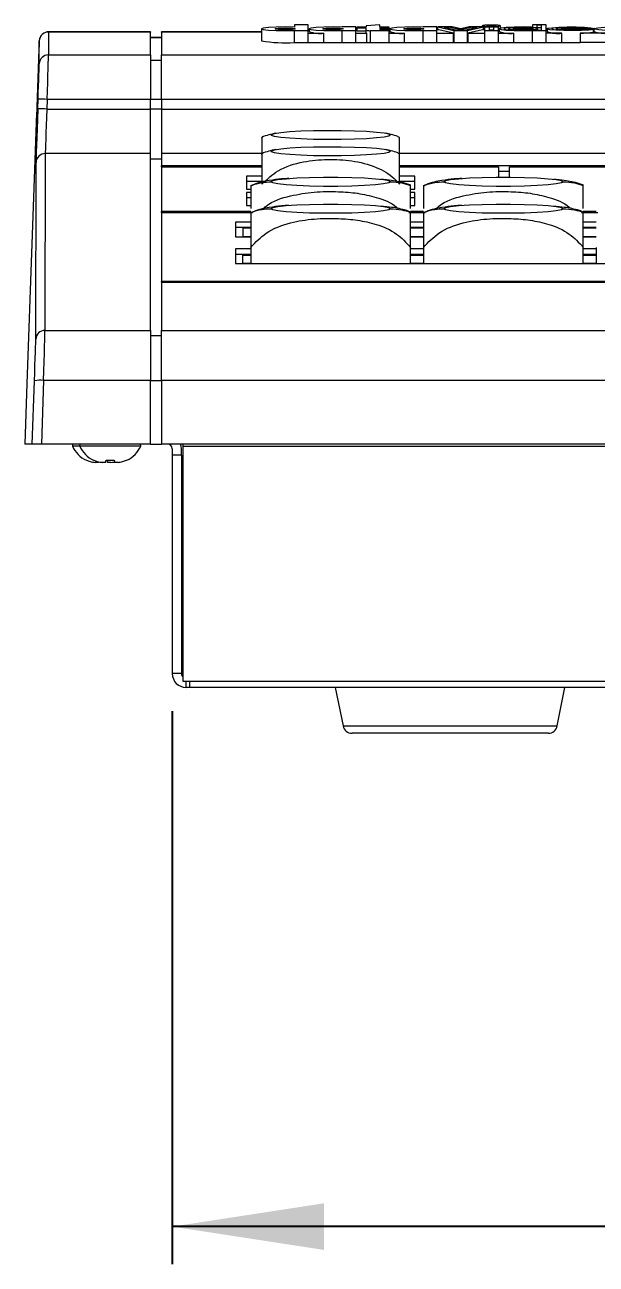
# Model space of a CAD drawing. Header units: millimetres. Extents: x 34 to 261, y 11 to 208.
# Drawn here: x 34.33 to 46.77, y 10.83 to 37.83 of the extents above; entities that cross this region are included whole.
import ezdxf

# ---------------------------------------------------------------- set-up
doc = ezdxf.new("R2010")
doc.units = ezdxf.units.MM
doc.styles.add('SLDTEXTSTYLE0', font='TXT', dxfattribs={"width": 0.75})
doc.dimstyles.new('SLDDIMSTYLE1', dxfattribs={"dimtxt": 3.96875, "dimasz": 3.302, "dimexe": 0, "dimexo": 0.0625, "dimgap": 0.992188, "dimtad": 1, "dimlfac": 5, "dimrnd": 1e-09, "dimzin": 4, "dimdsep": 46, "dimtxsty": 'SLDTEXTSTYLE0', "dimsah": 1, "dimcen": 0.09, "dimadec": 0, "dimazin": 1, "dimtfac": 1, "dimtofl": 0, "dimtmove": 0, "dimatfit": 3, "dimfxl": 1, "dimfrac": 2, "dimtolj": 1, "dimtzin": 12, "dimarcsym": 0})

# ---------------------------------------------------------------- blocks, each defined once
blk = doc.blocks.new('_D_1')
for p, q in [((37.543, 22.878), (37.543, 10.832)), ((117.643, 22.878), (117.643, 10.832)), ((117.643, 11.651), (37.543, 11.651))]:
    blk.add_line(p, q)
for points in [[(37.543, 11.651), (40.845, 11.143), (40.845, 12.159)], [(117.643, 11.651), (114.341, 12.159), (114.341, 11.143)]]:
    blk.add_solid(points)
at = {"insert": (69.453, 16.767), "char_height": 3.9688, "attachment_point": 1, "style": 'SLDTEXTSTYLE0'}
blk.add_mtext('400.50', dxfattribs=at)

msp = doc.modelspace()

# ---------------------------------------------------------------- linework, layer by layer
at = {"color": 7, "linetype": 'Continuous', "lineweight": 15}
for p, q in [((40.5019, 37.8326), (40.2019, 37.8326)), ((40.2019, 37.8326), (40.2019, 37.7824)), ((40.5019, 37.7052), (40.5019, 37.8326)), ((42.0619, 37.8326), (41.7619, 37.8095)), ((41.7619, 37.8095), (41.7619, 37.7824)), ((42.0619, 37.7824), (42.0619, 37.8326)), ((44.2919, 37.8126), (44.2919, 37.7855)), ((44.6919, 37.7588), (44.6919, 37.8126)), ((45.6819, 37.8326), (45.3819, 37.8326)), ((45.3819, 37.8326), (45.3819, 37.7824)), ((45.5819, 37.8249), (45.4819, 37.8249)), ((45.4819, 37.8249), (45.4819, 37.7681)), ((45.5819, 37.7129), (45.5819, 37.8249)), ((45.6819, 37.7052), (45.6819, 37.8326)), ((34.8476, 37.6747), (34.8469, 37.1773)), ((37.0719, 37.6777), (34.8475, 37.6777)), ((37.0719, 37.6747), (34.8476, 37.6747)), ((37.0719, 37.6777), (37.0719, 37.6747)), ((37.0719, 37.1773), (37.0719, 37.6747)), ((37.3119, 37.5542), (37.0719, 37.5542)), ((37.3119, 37.5513), (37.0719, 37.5513)), ((39.4819, 37.6777), (37.3119, 37.6777)), ((37.3119, 37.6747), (37.3119, 37.6777)), ((37.3119, 37.6747), (37.3119, 37.1773)), ((39.4819, 37.7454), (39.4819, 37.4862)), ((40.2019, 37.7083), (40.2019, 37.7052)), ((40.2019, 37.446), (40.2019, 37.7052)), ((40.2019, 37.7052), (40.5019, 37.7052)), ((40.5219, 37.7203), (40.5019, 37.7203)), ((40.5019, 37.446), (40.5019, 37.7052)), ((40.5019, 37.6485), (40.8419, 37.6485)), ((40.5219, 37.7454), (40.5219, 37.6856)), ((40.8419, 37.4491), (40.8419, 37.6485)), ((41.5419, 37.7855), (41.2419, 37.7855)), ((41.2419, 37.7855), (41.2419, 37.7824)), ((41.2419, 37.7083), (41.2419, 37.7052)), ((41.2419, 37.446), (41.2419, 37.7052)), ((41.2419, 37.7052), (41.5419, 37.7052)), ((41.5419, 37.7052), (41.5419, 37.7855)), ((41.5619, 37.7203), (41.5419, 37.7203)), ((41.5419, 37.446), (41.5419, 37.7052)), ((41.5419, 37.6485), (41.7819, 37.6485)), ((41.5619, 37.7824), (41.5619, 37.7593)), ((41.7619, 37.7824), (41.5619, 37.7824)), ((41.7619, 37.7593), (41.5619, 37.7593)), ((41.5619, 37.7593), (41.5619, 37.6995)), ((41.5619, 37.6995), (41.7619, 37.6995)), ((41.7619, 37.7129), (41.7619, 37.7593)), ((41.7619, 37.6531), (41.7619, 37.7129)), ((41.7819, 37.4491), (41.7819, 37.6485)), ((41.8619, 37.7052), (42.2619, 37.7052)), ((41.8619, 37.446), (41.8619, 37.7052)), ((42.2619, 37.7824), (42.0619, 37.7824)), ((42.2619, 37.7593), (42.0619, 37.7593)), ((42.0619, 37.7593), (42.0619, 37.7284)), ((42.2619, 37.7284), (42.0619, 37.7284)), ((42.2619, 37.7593), (42.2619, 37.7824)), ((42.2619, 37.7284), (42.2619, 37.7593)), ((42.2619, 37.7052), (42.2619, 37.7284)), ((42.2819, 37.7203), (42.2619, 37.7203)), ((42.2619, 37.446), (42.2619, 37.7052)), ((42.2619, 37.6485), (42.6019, 37.6485)), ((42.2819, 37.7454), (42.2819, 37.6856)), ((42.6019, 37.4491), (42.6019, 37.6485)), ((43.3019, 37.7855), (43.0019, 37.7855)), ((43.0019, 37.7855), (43.0019, 37.7824)), ((43.0019, 37.7083), (43.0019, 37.7052)), ((43.0019, 37.446), (43.0019, 37.7052)), ((43.0019, 37.7052), (43.3019, 37.7052)), ((43.3019, 37.7052), (43.3019, 37.7855)), ((43.3455, 37.7203), (43.3019, 37.7203)), ((43.3019, 37.446), (43.3019, 37.7052)), ((43.3019, 37.6473), (43.6637, 37.6473)), ((43.3219, 37.7855), (43.6719, 37.7052)), ((43.6385, 37.7855), (43.3219, 37.7855)), ((43.3219, 37.7203), (43.3219, 37.7855)), ((43.6637, 37.6473), (43.3455, 37.7203)), ((43.5666, 37.7778), (43.4611, 37.7778)), ((43.4611, 37.7778), (43.7438, 37.7129)), ((43.8156, 37.7207), (43.5666, 37.7778)), ((43.5666, 37.7536), (43.5666, 37.7778)), ((43.8219, 37.7434), (43.6385, 37.7855)), ((43.6637, 37.4479), (43.6637, 37.6473)), ((43.6719, 37.7052), (43.9719, 37.7052)), ((43.6719, 37.7052), (43.6719, 37.446)), ((43.7438, 37.7129), (43.9001, 37.7129)), ((43.8282, 37.7207), (43.8156, 37.7207)), ((43.8156, 37.7207), (43.8156, 37.7129)), ((44.0054, 37.7855), (43.8219, 37.7434)), ((44.0773, 37.7778), (43.8282, 37.7207)), ((43.8282, 37.7207), (43.8282, 37.7129)), ((43.9001, 37.7129), (44.1828, 37.7778)), ((43.9719, 37.7052), (44.3219, 37.7855)), ((43.9719, 37.446), (43.9719, 37.7052)), ((44.2984, 37.7203), (43.9802, 37.6473)), ((43.9802, 37.6473), (43.9802, 37.4479)), ((43.9802, 37.6473), (44.3419, 37.6473)), ((44.3219, 37.7855), (44.0054, 37.7855)), ((44.1828, 37.7778), (44.0773, 37.7778)), ((44.0773, 37.7778), (44.0773, 37.7536)), ((44.3419, 37.7203), (44.2984, 37.7203)), ((44.3219, 37.7203), (44.3219, 37.7855)), ((44.3419, 37.7855), (44.3419, 37.7052)), ((44.3419, 37.7855), (44.6419, 37.7855)), ((44.3419, 37.7052), (44.6419, 37.7052)), ((44.3419, 37.7052), (44.3419, 37.446)), ((44.5419, 37.7778), (44.4419, 37.7778)), ((44.4419, 37.7778), (44.4419, 37.7129)), ((44.5419, 37.718), (44.4419, 37.718)), ((44.4419, 37.7129), (44.5419, 37.7129)), ((44.5419, 37.7129), (44.5419, 37.7778)), ((44.6419, 37.7052), (44.6419, 37.7855)), ((44.6619, 37.7203), (44.6419, 37.7203)), ((44.6419, 37.446), (44.6419, 37.7052)), ((44.6419, 37.6485), (44.9819, 37.6485)), ((44.6619, 37.7454), (44.6619, 37.6856)), ((44.8619, 37.7454), (44.8619, 37.7244)), ((44.9819, 37.4491), (44.9819, 37.6485)), ((45.3819, 37.7083), (45.3819, 37.7052)), ((45.3819, 37.7052), (45.6819, 37.7052)), ((45.3819, 37.446), (45.3819, 37.7052)), ((45.4819, 37.7681), (45.4819, 37.754)), ((45.5819, 37.7651), (45.4819, 37.7651)), ((45.4819, 37.7227), (45.4819, 37.7129)), ((45.4819, 37.7129), (45.5819, 37.7129)), ((45.5019, 37.7129), (45.5019, 37.7454)), ((45.7019, 37.7203), (45.6819, 37.7203)), ((45.6819, 37.446), (45.6819, 37.7052)), ((46.0219, 37.6485), (45.6819, 37.6485)), ((45.7019, 37.7454), (45.7019, 37.6856)), ((45.9019, 37.7454), (45.9019, 37.7244)), ((45.9143, 37.7386), (46.4873, 37.7592)), ((45.9143, 37.7233), (45.9143, 37.7386)), ((45.9566, 37.7316), (46.621, 37.7555)), ((45.9566, 37.7202), (45.9566, 37.7316)), ((46.3044, 37.7611), (46.0127, 37.7506)), ((46.0219, 37.4491), (46.0219, 37.6485)), ((46.7266, 37.7508), (46.1395, 37.7296)), ((46.4219, 37.6485), (46.4219, 37.4491)), ((47.0419, 37.6485), (46.4219, 37.6485)), ((46.4287, 37.7396), (46.7106, 37.7316)), ((46.4734, 37.7301), (46.571, 37.7273)), ((46.4734, 37.7301), (46.4734, 37.7194)), ((46.4873, 37.7592), (46.4873, 37.7507)), ((46.7106, 37.6718), (46.7106, 37.7316)), ((46.7219, 37.6908), (46.7106, 37.6904)), ((46.7219, 37.7454), (46.7219, 37.6856)), ((34.6398, 37.2989), (34.5838, 35.8252)), ((34.647, 36.9849), (34.6477, 37.4823)), ((40.2019, 37.446), (40.5019, 37.446)), ((40.5019, 37.4491), (40.8419, 37.4491)), ((41.2419, 37.446), (41.5419, 37.446)), ((41.5419, 37.4491), (41.7819, 37.4491)), ((41.8619, 37.446), (42.2619, 37.446)), ((42.2619, 37.4491), (42.6019, 37.4491)), ((43.0019, 37.446), (43.3019, 37.446)), ((43.3019, 37.4479), (43.6637, 37.4479)), ((43.6637, 37.4479), (43.6719, 37.446)), ((43.6719, 37.446), (43.9719, 37.446)), ((43.9719, 37.446), (43.9802, 37.4479)), ((43.9802, 37.4479), (44.3419, 37.4479)), ((44.3419, 37.446), (44.6419, 37.446)), ((44.6419, 37.4491), (44.9819, 37.4491)), ((45.3819, 37.446), (45.6819, 37.446)), ((45.6819, 37.4491), (46.0219, 37.4491)), ((47.0419, 37.4491), (46.4219, 37.4491)), ((34.8469, 37.1773), (37.0719, 37.1773)), ((37.0719, 37.1773), (37.0719, 36.2077)), ((37.3119, 37.0577), (37.0719, 37.0577)), ((37.3119, 36.2077), (37.3119, 37.1773)), ((34.6145, 35.9991), (34.6219, 36.2092)), ((34.8217, 36.2077), (34.8144, 35.9976)), ((37.0719, 36.2077), (34.8217, 36.2077)), ((37.0719, 35.9976), (37.0719, 36.2077)), ((37.3119, 36.2044), (37.0719, 36.2044)), ((37.3119, 36.2077), (37.3119, 35.9976)), ((34.8144, 35.9976), (37.0719, 35.9976)), ((37.0719, 35.028), (37.0719, 35.9976)), ((37.3119, 35.9943), (37.0719, 35.9943)), ((37.3119, 35.9976), (37.3119, 35.028)), ((34.5791, 35.696), (34.3791, 30.0199)), ((34.5715, 30.9836), (34.5768, 34.8356)), ((34.7767, 35.028), (34.7714, 31.1761)), ((37.0719, 35.028), (34.7767, 35.028)), ((37.0719, 31.1761), (37.0719, 35.028)), ((37.3119, 34.9084), (37.0719, 34.9084)), ((37.3119, 35.028), (37.3119, 34.7587)), ((39.4919, 34.7587), (37.3119, 34.7587)), ((37.3119, 34.7402), (37.3119, 34.7587)), ((37.3119, 34.7402), (37.3119, 33.7634)), ((37.3119, 34.7402), (39.4919, 34.7402)), ((47.4919, 34.7587), (42.4919, 34.7587)), ((42.4919, 34.7402), (44.6419, 34.7402)), ((44.6419, 34.7402), (44.6419, 34.5129)), ((44.8819, 34.639), (44.6419, 34.639)), ((44.8819, 34.5127), (44.8819, 34.7402)), ((44.8819, 34.7402), (47.4919, 34.7402)), ((39.4919, 34.5363), (39.1619, 34.5363)), ((39.1619, 34.5363), (39.1619, 34.2537)), ((39.4919, 34.4167), (39.1619, 34.4167)), ((42.8219, 34.5363), (42.4919, 34.5363)), ((42.8219, 34.4167), (42.4919, 34.4167)), ((42.8219, 34.2537), (42.8219, 34.5363)), ((39.1619, 34.2537), (39.2519, 34.2537)), ((39.2519, 34.1811), (39.1619, 34.1811)), ((39.1619, 34.1811), (39.1619, 33.8985)), ((39.2519, 34.0615), (39.1619, 34.0615)), ((42.7319, 34.2537), (42.8219, 34.2537)), ((42.8219, 34.1811), (42.7319, 34.1811)), ((42.8219, 34.0615), (42.7319, 34.0615)), ((42.8219, 33.8985), (42.8219, 34.1811)), ((37.3119, 33.7449), (37.3119, 33.7634)), ((39.2519, 33.7634), (37.3119, 33.7634)), ((39.1619, 33.8985), (39.2519, 33.8985)), ((42.7319, 33.8985), (42.8219, 33.8985)), ((43.0119, 33.7634), (42.7319, 33.7634)), ((46.7719, 33.7634), (46.4919, 33.7634)), ((37.3119, 33.7449), (37.3119, 32.2438)), ((37.3119, 33.7449), (39.2869, 33.7449)), ((38.9219, 33.5356), (38.9219, 33.2159)), ((39.2519, 33.5356), (38.9219, 33.5356)), ((42.6919, 33.7449), (43.0469, 33.7449)), ((42.7319, 33.571), (42.7319, 33.6765)), ((42.7319, 33.2159), (42.7319, 33.571)), ((43.0119, 33.5356), (42.7319, 33.5356)), ((46.4519, 33.7449), (46.8069, 33.7449)), ((46.4919, 33.571), (46.4919, 33.6765)), ((46.4919, 33.2159), (46.4919, 33.571)), ((46.7719, 33.5356), (46.4919, 33.5356)), ((39.2519, 33.416), (38.9219, 33.416)), ((38.9219, 33.2159), (39.2519, 33.2159)), ((39.2519, 33.4036), (39.0819, 33.4036)), ((39.0819, 33.4036), (39.0819, 33.2159)), ((39.0819, 33.2241), (39.2519, 33.2241)), ((43.0119, 33.416), (42.7319, 33.416)), ((43.0119, 33.4036), (42.7319, 33.4036)), ((42.7319, 33.2241), (43.0119, 33.2241)), ((42.7319, 33.2159), (43.0119, 33.2159)), ((46.7719, 33.416), (46.4919, 33.416)), ((46.7719, 33.4036), (46.4919, 33.4036)), ((46.4919, 33.2241), (46.7719, 33.2241)), ((46.4919, 33.2159), (46.7719, 33.2159)), ((39.2519, 32.9488), (38.9219, 32.9488)), ((38.9219, 32.9488), (38.9219, 32.6291)), ((39.2519, 32.9841), (39.2519, 32.6291)), ((42.7319, 32.6291), (42.7319, 32.9841)), ((43.0119, 32.9488), (42.7319, 32.9488)), ((43.0119, 32.9841), (43.0119, 32.6291)), ((46.4919, 32.6291), (46.4919, 32.9841)), ((46.7719, 32.9488), (46.4919, 32.9488)), ((46.7719, 32.9841), (46.7719, 32.6291)), ((39.2519, 32.8291), (38.9219, 32.8291)), ((39.0819, 32.8168), (39.2519, 32.8168)), ((39.0819, 32.6291), (39.0819, 32.8168)), ((43.0119, 32.8291), (42.7319, 32.8291)), ((42.7319, 32.8168), (43.0119, 32.8168)), ((46.7719, 32.8291), (46.4919, 32.8291)), ((46.4919, 32.8168), (46.7719, 32.8168)), ((38.9219, 32.6291), (88.1819, 32.6291)), ((39.0819, 32.6373), (39.2519, 32.6373)), ((42.7319, 32.6373), (43.0119, 32.6373)), ((46.4919, 32.6373), (46.7719, 32.6373)), ((89.7919, 32.2438), (37.3119, 32.2438)), ((37.3119, 32.2253), (37.3119, 32.2438)), ((37.3119, 32.2253), (117.8719, 32.2253)), ((37.3119, 32.2253), (37.3119, 31.1761)), ((34.7714, 31.1761), (37.0719, 31.1761)), ((37.0719, 31.1761), (37.0719, 30.0842)), ((37.3119, 31.0564), (37.0719, 31.0564)), ((37.3119, 31.1761), (117.8719, 31.1761)), ((37.3119, 30.0842), (37.3119, 31.1761)), ((34.3791, 30.0199), (34.3326, 28.6975)), ((34.4944, 28.6975), (34.5421, 30.0738)), ((34.742, 30.0842), (34.6939, 28.6975)), ((37.0719, 30.0842), (34.742, 30.0842)), ((37.0719, 28.6975), (37.0719, 30.0842)), ((37.3119, 30.0738), (37.0719, 30.0738)), ((37.3119, 30.0842), (37.3119, 28.6975)), ((117.8719, 30.0842), (37.3119, 30.0842)), ((34.4944, 28.6975), (34.3326, 28.6975)), ((34.6939, 28.6975), (34.4944, 28.6975)), ((37.0719, 28.6975), (34.6939, 28.6975)), ((37.0719, 28.6975), (37.3119, 28.6975)), ((117.8719, 28.6975), (37.3119, 28.6975)), ((37.7828, 28.6973), (37.7828, 28.6975)), ((117.4028, 28.6973), (37.7828, 28.6973)), ((37.7828, 28.6547), (37.7828, 28.6973)), ((37.7828, 23.5255), (37.7828, 28.6547)), ((37.5428, 28.5975), (37.5428, 28.4586)), ((37.5428, 28.4586), (37.5428, 23.6975)), ((37.7428, 28.4586), (37.5428, 28.4586)), ((37.7428, 28.4586), (37.7428, 28.5975)), ((37.7428, 28.4586), (37.7428, 23.6975)), ((35.9345, 28.2975), (35.8613, 28.2975)), ((36.0187, 28.2975), (35.9696, 28.2975)), ((36.0919, 28.2975), (36.0187, 28.2975)), ((36.2077, 28.2975), (36.1345, 28.2975)), ((36.2077, 28.2975), (36.2891, 28.3142)), ((36.242, 28.3035), (36.2428, 28.2975)), ((36.2892, 28.2975), (36.2428, 28.2975)), ((36.3651, 28.2975), (36.2919, 28.2975)), ((37.7824, 23.6268), (37.7824, 24.1412)), ((37.7824, 24.1412), (37.7828, 24.1412)), ((37.7428, 23.6975), (37.5428, 23.6975)), ((37.9286, 23.5255), (37.7828, 23.5255)), ((117.2569, 23.5255), (37.9286, 23.5255)), ((37.9286, 23.3975), (37.9286, 23.5255)), ((37.9286, 23.3975), (37.8428, 23.3975)), ((117.2569, 23.3975), (37.9286, 23.3975)), ((41.0928, 23.3975), (41.2606, 22.5583)), ((45.9249, 22.5583), (46.0928, 23.3975)), ((43.5928, 22.3975), (41.4567, 22.3975)), ((45.7288, 22.3975), (43.5928, 22.3975))]:
    msp.add_line(p, q, dxfattribs=at)
at = {"color": 8, "linetype": 'Continuous', "lineweight": 15}
for p, q in [((39.4819, 37.6747), (37.3119, 37.6747)), ((37.3119, 37.1773), (92.9175, 37.1773)), ((96.7919, 36.2077), (37.3119, 36.2077)), ((37.3119, 35.9976), (96.7919, 35.9976)), ((39.4919, 35.028), (37.3119, 35.028)), ((47.4919, 35.028), (42.4919, 35.028)), ((35.5284, 28.6556), (35.3709, 28.6556)), ((36.8555, 28.6556), (35.5284, 28.6556)), ((37.7828, 28.6547), (76.9287, 28.6547)), ((37.7828, 23.6268), (37.7824, 23.6268)), ((37.8428, 23.3975), (37.8428, 23.5255)), ((41.2606, 22.5583), (45.9249, 22.5583))]:
    msp.add_line(p, q, dxfattribs=at)
at = {"color": 7, "linetype": 'Continuous', "lineweight": 15, "flags": 128}
for points in [[(44.4919, 37.7971), (44.5685, 37.7983), (44.6333, 37.8016), (44.6767, 37.8066), (44.6919, 37.8126), (44.6767, 37.8185), (44.6333, 37.8235), (44.5685, 37.8268), (44.4919, 37.828), (44.4154, 37.8268), (44.3505, 37.8235), (44.3072, 37.8185), (44.2919, 37.8126), (44.3072, 37.8066), (44.3505, 37.8016), (44.4154, 37.7983), (44.4919, 37.7971)], [(44.5919, 37.8126), (44.5843, 37.8096), (44.5626, 37.8071), (44.5302, 37.8054), (44.4919, 37.8048), (44.4537, 37.8054), (44.4212, 37.8071), (44.3995, 37.8096), (44.3919, 37.8126), (44.3995, 37.8155), (44.4212, 37.818), (44.4537, 37.8197), (44.4919, 37.8203), (44.5302, 37.8197), (44.5626, 37.818), (44.5843, 37.8155), (44.5919, 37.8126)], [(40.2019, 37.7824), (40.0028, 37.7855), (39.8035, 37.7825), (39.6345, 37.7738), (39.5216, 37.7608), (39.4819, 37.7454), (39.5216, 37.73), (39.6345, 37.717), (39.8035, 37.7083), (40.0028, 37.7052), (40.2019, 37.7083)], [(40.2219, 37.7454), (40.2052, 37.7389), (40.1575, 37.7334), (40.0861, 37.7297), (40.0019, 37.7284), (39.9177, 37.7297), (39.8464, 37.7334), (39.7987, 37.7389), (39.7819, 37.7454), (39.7987, 37.7519), (39.8464, 37.7574), (39.9177, 37.7611), (40.0019, 37.7624), (40.0861, 37.7611), (40.1575, 37.7574), (40.2052, 37.7519), (40.2219, 37.7454)], [(41.2419, 37.7824), (41.0428, 37.7855), (40.8435, 37.7825), (40.6745, 37.7738), (40.5616, 37.7608), (40.5219, 37.7454), (40.5616, 37.73), (40.6745, 37.717), (40.8435, 37.7083), (41.0428, 37.7052), (41.2419, 37.7083)], [(41.2619, 37.7454), (41.2452, 37.7389), (41.1975, 37.7334), (41.1261, 37.7297), (41.0419, 37.7284), (40.9577, 37.7297), (40.8864, 37.7334), (40.8387, 37.7389), (40.8219, 37.7454), (40.8387, 37.7519), (40.8864, 37.7574), (40.9577, 37.7611), (41.0419, 37.7624), (41.1261, 37.7611), (41.1975, 37.7574), (41.2452, 37.7519), (41.2619, 37.7454)], [(43.0019, 37.7824), (42.8028, 37.7855), (42.6035, 37.7825), (42.4345, 37.7738), (42.3216, 37.7608), (42.2819, 37.7454), (42.3216, 37.73), (42.4345, 37.717), (42.6035, 37.7083), (42.8028, 37.7052), (43.0019, 37.7083)], [(43.0219, 37.7454), (43.0052, 37.7389), (42.9575, 37.7334), (42.8861, 37.7297), (42.8019, 37.7284), (42.7177, 37.7297), (42.6464, 37.7334), (42.5987, 37.7389), (42.5819, 37.7454), (42.5987, 37.7519), (42.6464, 37.7574), (42.7177, 37.7611), (42.8019, 37.7624), (42.8861, 37.7611), (42.9575, 37.7574), (43.0052, 37.7519), (43.0219, 37.7454)], [(45.3819, 37.7824), (45.1828, 37.7855), (44.9835, 37.7825), (44.8145, 37.7738), (44.7016, 37.7608), (44.6619, 37.7454), (44.7016, 37.73), (44.8145, 37.717), (44.9835, 37.7083), (45.1828, 37.7052), (45.3819, 37.7083)], [(45.4819, 37.7681), (45.3459, 37.7752), (45.1848, 37.7778), (45.0232, 37.7754), (44.886, 37.7684), (44.7942, 37.7578), (44.7619, 37.7454), (44.7942, 37.7329), (44.886, 37.7224), (45.0232, 37.7154), (45.1848, 37.7129), (45.3459, 37.7155), (45.4819, 37.7227)], [(45.5019, 37.7454), (45.4776, 37.7548), (45.4082, 37.7628), (45.3044, 37.7682), (45.1819, 37.7701), (45.0595, 37.7682), (44.9557, 37.7628), (44.8863, 37.7548), (44.8619, 37.7454), (44.8863, 37.7359), (44.9557, 37.7279), (45.0595, 37.7225), (45.1819, 37.7207), (45.3044, 37.7225), (45.4082, 37.7279), (45.4776, 37.7359), (45.5019, 37.7454)], [(45.4019, 37.7454), (45.3852, 37.7389), (45.3375, 37.7334), (45.2661, 37.7297), (45.1819, 37.7284), (45.0977, 37.7297), (45.0264, 37.7334), (44.9787, 37.7389), (44.9619, 37.7454), (44.9787, 37.7519), (45.0264, 37.7574), (45.0977, 37.7611), (45.1819, 37.7624), (45.2661, 37.7611), (45.3375, 37.7574), (45.3852, 37.7519), (45.4019, 37.7454)], [(46.7106, 37.7316), (46.6089, 37.7186), (46.4512, 37.7093), (46.2605, 37.7053), (46.0641, 37.7071), (45.8906, 37.7144), (45.765, 37.7262), (45.7054, 37.7408), (45.7204, 37.756), (45.808, 37.7697), (45.9554, 37.7799), (46.1413, 37.785), (46.3389, 37.7845), (46.5195, 37.7783), (46.6572, 37.7673), (46.7319, 37.7532)], [(46.621, 37.7555), (46.5347, 37.767), (46.3957, 37.7749), (46.2274, 37.7778), (46.0581, 37.7752), (45.9165, 37.7676), (45.8264, 37.7563), (45.803, 37.7431), (45.8502, 37.7303), (45.9601, 37.72), (46.1142, 37.714), (46.2864, 37.7133), (46.4478, 37.718), (46.571, 37.7273)], [(46.4873, 37.7592), (46.4089, 37.7654), (46.3075, 37.7692), (46.1954, 37.77), (46.0867, 37.7678), (45.9947, 37.7628), (45.9307, 37.7556), (45.9028, 37.7472), (45.9143, 37.7386)], [(46.7319, 37.7532), (46.8085, 37.7676), (46.9497, 37.7786), (47.1346, 37.7847), (47.3355, 37.7849), (47.5225, 37.7792), (47.6675, 37.7684), (47.749, 37.7543), (47.7548, 37.7388), (47.684, 37.7242), (47.5472, 37.7129), (47.3649, 37.7064), (47.1641, 37.7057), (46.975, 37.7109), (46.8258, 37.7213), (46.7386, 37.7353), (46.7266, 37.7508)], [(42.2919, 35.4321), (42.2569, 35.4089), (42.1536, 35.387), (41.9878, 35.3676), (41.7682, 35.3516), (41.5068, 35.3399), (41.2177, 35.3332), (40.9163, 35.3319), (40.6191, 35.3359), (40.3419, 35.3452), (40.0998, 35.3591), (39.9058, 35.3769), (39.7703, 35.3978), (39.7007, 35.4204), (39.7007, 35.4438), (39.7703, 35.4664), (39.9058, 35.4873), (40.0998, 35.5051), (40.3419, 35.519), (40.6191, 35.5283), (40.9163, 35.5323), (41.2177, 35.531), (41.5068, 35.5243), (41.7682, 35.5126), (41.9878, 35.4966), (42.1536, 35.4771), (42.2569, 35.4552), (42.2919, 35.4321)], [(42.2919, 35.0769), (42.2569, 35.0538), (42.1536, 35.0319), (41.9878, 35.0124), (41.7682, 34.9964), (41.5068, 34.9847), (41.2177, 34.9781), (40.9163, 34.9767), (40.6191, 34.9807), (40.3419, 34.99), (40.0998, 35.0039), (39.9058, 35.0218), (39.7703, 35.0426), (39.7007, 35.0653), (39.7007, 35.0886), (39.7703, 35.1112), (39.9058, 35.1321), (40.0998, 35.1499), (40.3419, 35.1638), (40.6191, 35.1731), (40.9163, 35.1771), (41.2177, 35.1758), (41.5068, 35.1691), (41.7682, 35.1574), (41.9878, 35.1414), (42.1536, 35.122), (42.2569, 35.1001), (42.2919, 35.0769)], [(39.6919, 34.4129), (39.7297, 34.4369), (39.8408, 34.4595), (40.0189, 34.4794), (40.2534, 34.4955), (40.5309, 34.5067), (40.8352, 34.5125), (41.1486, 34.5125), (41.4529, 34.5067), (41.7304, 34.4955), (41.965, 34.4794), (42.143, 34.4595), (42.2542, 34.4369), (42.2919, 34.4129)], [(42.2919, 34.4129), (42.2542, 34.3888), (42.143, 34.3662), (41.965, 34.3463), (41.7304, 34.3303), (41.4529, 34.319), (41.1486, 34.3132), (40.8352, 34.3132), (40.5309, 34.319), (40.2534, 34.3303), (40.0189, 34.3463), (39.8408, 34.3662), (39.7297, 34.3888), (39.6919, 34.4129)], [(43.4519, 34.4129), (43.4897, 34.4369), (43.6008, 34.4595), (43.7789, 34.4794), (44.0134, 34.4955), (44.2909, 34.5067), (44.5952, 34.5125), (44.9086, 34.5125), (45.2129, 34.5067), (45.4904, 34.4955), (45.725, 34.4794), (45.903, 34.4595), (46.0142, 34.4369), (46.0519, 34.4129)], [(46.0519, 34.4129), (46.0142, 34.3888), (45.903, 34.3662), (45.725, 34.3463), (45.4904, 34.3303), (45.2129, 34.319), (44.9086, 34.3132), (44.5952, 34.3132), (44.2909, 34.319), (44.0134, 34.3303), (43.7789, 34.3463), (43.6008, 34.3662), (43.4897, 34.3888), (43.4519, 34.4129)], [(39.6919, 33.826), (39.7297, 33.8501), (39.8408, 33.8727), (40.0189, 33.8926), (40.2534, 33.9086), (40.5309, 33.9199), (40.8352, 33.9257), (41.1486, 33.9257), (41.4529, 33.9199), (41.7304, 33.9086), (41.965, 33.8926), (42.143, 33.8727), (42.2542, 33.8501), (42.2919, 33.826)], [(42.2919, 33.826), (42.2542, 33.802), (42.143, 33.7794), (41.965, 33.7595), (41.7304, 33.7434), (41.4529, 33.7322), (41.1486, 33.7264), (40.8352, 33.7264), (40.5309, 33.7322), (40.2534, 33.7434), (40.0189, 33.7595), (39.8408, 33.7794), (39.7297, 33.802), (39.6919, 33.826)], [(43.4519, 33.826), (43.4897, 33.8501), (43.6008, 33.8727), (43.7789, 33.8926), (44.0134, 33.9086), (44.2909, 33.9199), (44.5952, 33.9257), (44.9086, 33.9257), (45.2129, 33.9199), (45.4904, 33.9086), (45.725, 33.8926), (45.903, 33.8727), (46.0142, 33.8501), (46.0519, 33.826)], [(46.0519, 33.826), (46.0142, 33.802), (45.903, 33.7794), (45.725, 33.7595), (45.4904, 33.7434), (45.2129, 33.7322), (44.9086, 33.7264), (44.5952, 33.7264), (44.2909, 33.7322), (44.0134, 33.7434), (43.7789, 33.7595), (43.6008, 33.7794), (43.4897, 33.802), (43.4519, 33.826)], [(37.7428, 28.5975), (37.737, 28.6561), (37.7256, 28.6975)]]:
    msp.add_lwpolyline(points, dxfattribs=at)
at = {"color": 7, "linetype": 'Continuous', "lineweight": 15}
for centre, radius, start, end in [((34.8473, 37.4749), 0.1997, 89.91794, 177.90485), ((40.7572, 38.317), 0.6739, 249.56421, 277.22248), ((41.8371, 38.0348), 0.3305, 256.85715, 274.31225), ((41.7798, 37.6848), 0.0364, 240.56051, 273.35517), ((42.5172, 38.317), 0.6739, 249.56421, 277.22248), ((44.8972, 38.317), 0.6739, 249.56421, 277.22248), ((45.9372, 38.317), 0.6739, 249.56421, 277.22248), ((46.2239, 40.8624), 3.1422, 265.12019, 274.55377), ((46.2185, 36.091), 1.6724, 87.05536, 97.06881), ((46.2246, 39.464), 1.7365, 267.18881, 276.74777), ((46.4015, 39.6986), 2.0502, 270.57138, 278.67078), ((46.9705, 38.4319), 0.7867, 251.57866, 275.20802), ((39.9796, 40.142), 2.7021, 259.3868, 274.71965), ((41.0419, 43.8797), 6.4337, 268.2186, 271.7814), ((41.8551, 38.3079), 0.862, 265.12731, 270.45082), ((42.8019, 43.8797), 6.4337, 268.2186, 271.7814), ((45.1819, 43.8797), 6.4337, 268.2186, 271.7814), ((46.2219, 43.8797), 6.4337, 268.2186, 271.7814), ((34.8466, 36.9776), 0.1997, 89.91794, 177.90485), ((34.7081, 34.3734), 1.8378, 86.45415, 92.68881), ((34.7008, 34.1633), 1.8378, 86.45415, 92.68881), ((34.7764, 34.8283), 0.1997, 89.91794, 177.90485), ((34.7711, 30.9763), 0.1997, 89.91794, 177.90485), ((34.6724, 29.498), 0.5903, 83.23271, 102.75363), ((35.3985, 28.6675), 0.03, 90, 203.50805), ((35.9282, 28.898), 0.6077, 203.50805, 245.25107), ((35.5559, 28.6675), 0.03, 90, 203.50805), ((36.0856, 28.898), 0.6077, 203.50805, 245.25107), ((36.2982, 28.898), 0.6077, 294.76082, 336.49195), ((36.828, 28.6675), 0.03, 336.49195, 90), ((37.4428, 28.5975), 0.1, 0, 90), ((37.8428, 27.9175), 0.1, 180, 233.1301), ((37.8428, 26.6775), 0.1, 126.8699, 180), ((37.8428, 23.6975), 0.3, 180, 270), ((37.8428, 23.6975), 0.1, 180, 232.19416), ((41.4567, 22.5975), 0.2, 191.30993, 270), ((45.7288, 22.5975), 0.2, 270, 348.69007)]:
    msp.add_arc(centre, radius, start, end, dxfattribs=at)
at = {"color": 8, "linetype": 'Continuous', "lineweight": 15}
msp.add_ellipse((34.8196, 36.6777), major_axis=(0.0279, 1), ratio=0.0020772, start_param=6.2059519, end_param=6.2832433, dxfattribs=at)
at = {"color": 7, "linetype": 'Continuous', "lineweight": 15}
for centre, major_axis, ratio, start_param, end_param in [((34.6197, 36.6846), (0.0279, 0.8), 0.0025953, 6.2059845, 6.9786865), ((34.8189, 36.1803), (0.0279, 1), 0.0020772, 4.7398754, 6.2059519), ((34.619, 36.1873), (0.0279, 0.8), 0.0025953, 4.739908, 6.2059845), ((34.6188, 36.032), (0.0419, 1.2), 0.0025953, 1.5983153, 3.0643919), ((34.8187, 36.025), (0.0419, 1), 0.0031127, 1.5983551, 3.0644317), ((34.5787, 35.6717), (0.007, 0.2), 0.0025953, 0.6955012, 1.4487139), ((34.7364, 29.9797), (0.0349, 1.2), 0.0021636, 4.7997184, 6.2059569), ((34.5365, 29.9866), (0.0349, 1), 0.0025953, 4.7997461, 6.2059845)]:
    msp.add_ellipse(centre, major_axis=major_axis, ratio=ratio, start_param=start_param, end_param=end_param, dxfattribs=at)
for points, knots in [([(34.8479, 37.6756), (34.8433, 37.6763), (34.8156, 37.6802), (34.7692, 37.6642), (34.7198, 37.6347), (34.687, 37.5996), (34.6667, 37.5655), (34.6556, 37.5363), (34.6508, 37.5148), (34.6491, 37.503), (34.6484, 37.4971), (34.648, 37.492), (34.6474, 37.4847), (34.6466, 37.4683), (34.6444, 37.4175), (34.6413, 37.3373), (34.6398, 37.2995)], [0, 0, 0, 0, 0.0165884, 0.1009226, 0.1682166, 0.2248352, 0.2723758, 0.3107049, 0.3381401, 0.3524819, 0.3633789, 0.3782881, 0.4078296, 0.5074168, 0.7680411, 1, 1, 1, 1]), ([(39.7955, 35.4709), (39.7459, 35.4595), (39.651, 35.4378), (39.5398, 35.4038), (39.4879, 35.3769), (39.4863, 35.3761)], [0, 0, 0, 0, 0.5151386, 0.98522581, 1, 1, 1, 1]), ([(39.4919, 35.3652), (39.4919, 35.3687), (39.4919, 35.3771), (39.4919, 35.3203), (39.4919, 35.2319), (39.4919, 35.0952), (39.4919, 35.028)], [0, 0, 0, 0, 0.1866846, 0.4575331, 0.7330176, 1, 1, 1, 1]), ([(42.4929, 35.3762), (42.4787, 35.383), (42.417, 35.4124), (42.3111, 35.4439), (42.2301, 35.462), (42.1912, 35.4707)], [0, 0, 0, 0, 0.1347067, 0.5851286, 1, 1, 1, 1]), ([(42.4919, 35.028), (42.4919, 35.03), (42.4919, 35.1673), (42.4919, 35.2797), (42.4919, 35.3737), (42.4919, 35.374), (42.4919, 35.3741)], [0, 0, 0, 0, 0.00606497, 0.40783903, 0.81322893, 1, 1, 1, 1]), ([(39.7955, 35.1157), (39.7459, 35.1043), (39.651, 35.0826), (39.5398, 35.0486), (39.4879, 35.0217), (39.4863, 35.0209)], [0, 0, 0, 0, 0.5151386, 0.9852258, 1, 1, 1, 1]), ([(42.4929, 35.021), (42.4787, 35.0278), (42.417, 35.0572), (42.3111, 35.0887), (42.2301, 35.1068), (42.1912, 35.1155)], [0, 0, 0, 0, 0.1347067, 0.5851286, 1, 1, 1, 1]), ([(39.4919, 35.01), (39.4919, 35.0134), (39.4919, 35.0216), (39.4919, 34.9673), (39.4919, 34.8602), (39.4919, 34.6705), (39.4919, 34.4551), (39.4919, 34.3629)], [0, 0, 0, 0, 0.140898, 0.3453177, 0.5532364, 0.8087244, 1, 1, 1, 1]), ([(39.4919, 34.3629), (39.605, 34.468), (39.8628, 34.7075), (40.3814, 34.8587), (40.9241, 34.9127), (41.4603, 34.8814), (41.9628, 34.7613), (42.3111, 34.558), (42.4538, 34.404), (42.4919, 34.3629)], [0, 0, 0, 0, 0.1399596, 0.3190099, 0.4793524, 0.6398194, 0.8078095, 0.9487288, 1, 1, 1, 1]), ([(42.4919, 34.3629), (42.4919, 34.4768), (42.4919, 34.7363), (42.4919, 34.9346), (42.4919, 35.0174), (42.4919, 35.0186), (42.4919, 35.019)], [0, 0, 0, 0, 0.2401066, 0.547275, 0.8572079, 1, 1, 1, 1]), ([(39.2519, 34.3342), (39.3335, 34.3592), (39.4772, 34.4034), (39.6271, 34.41), (39.6919, 34.4129)], [0, 0, 0, 0, 0.5679473, 1, 1, 1, 1]), ([(39.2519, 34.3342), (39.2519, 34.3191), (39.2519, 34.2891), (39.2519, 34.1674), (39.2519, 34.0245), (39.2519, 33.8704), (39.2519, 33.83)], [0, 0, 0, 0, 0.2941415, 0.5875674, 0.8919233, 1, 1, 1, 1]), ([(40.0838, 34.4846), (40.0286, 34.4816), (39.889, 34.4741), (39.6411, 34.439), (39.3971, 34.3954), (39.2736, 34.325), (39.2532, 34.3134)], [0, 0, 0, 0, 0.21104649, 0.53382205, 0.92306085, 1, 1, 1, 1]), ([(42.7338, 34.3378), (42.7041, 34.3495), (42.6101, 34.3866), (42.4782, 34.415), (42.3107, 34.4462), (42.1639, 34.4575), (42.0827, 34.4637)], [0, 0, 0, 0, 0.1236757, 0.3901491, 0.6623734, 1, 1, 1, 1]), ([(42.2919, 34.4129), (42.3748, 34.4083), (42.5248, 34.4001), (42.6679, 34.3546), (42.7319, 34.3342)], [0, 0, 0, 0, 0.5520218, 1, 1, 1, 1]), ([(42.7319, 33.8304), (42.7319, 33.856), (42.7319, 34.026), (42.7319, 34.166), (42.7319, 34.29), (42.7319, 34.3193), (42.7319, 34.3342)], [0, 0, 0, 0, 0.0653846, 0.4337233, 0.7143499, 1, 1, 1, 1]), ([(43.0119, 34.3342), (43.0935, 34.3592), (43.2372, 34.4034), (43.3871, 34.41), (43.4519, 34.4129)], [0, 0, 0, 0, 0.5679473, 1, 1, 1, 1]), ([(43.0119, 34.3342), (43.0119, 34.3191), (43.0119, 34.2891), (43.0119, 34.1674), (43.0119, 34.0245), (43.0119, 33.8704), (43.0119, 33.83)], [0, 0, 0, 0, 0.2941415, 0.5875674, 0.8919233, 1, 1, 1, 1]), ([(43.8438, 34.4846), (43.7886, 34.4816), (43.649, 34.4741), (43.4011, 34.439), (43.1571, 34.3954), (43.0336, 34.325), (43.0132, 34.3134)], [0, 0, 0, 0, 0.21104649, 0.53382205, 0.92306085, 1, 1, 1, 1]), ([(46.4938, 34.3378), (46.4641, 34.3495), (46.3701, 34.3866), (46.2382, 34.415), (46.0707, 34.4462), (45.9239, 34.4575), (45.8427, 34.4637)], [0, 0, 0, 0, 0.1236757, 0.3901491, 0.6623734, 1, 1, 1, 1]), ([(46.0519, 34.4129), (46.1348, 34.4083), (46.2848, 34.4001), (46.4279, 34.3546), (46.4919, 34.3342)], [0, 0, 0, 0, 0.5520218, 1, 1, 1, 1]), ([(46.4919, 33.8304), (46.4919, 33.856), (46.4919, 34.026), (46.4919, 34.166), (46.4919, 34.29), (46.4919, 34.3193), (46.4919, 34.3342)], [0, 0, 0, 0, 0.0653846, 0.4337233, 0.7143499, 1, 1, 1, 1]), ([(39.5159, 33.8149), (39.5388, 33.837), (39.6997, 33.9927), (40.1016, 34.1116), (40.6317, 34.2017), (41.1238, 34.2039), (41.578, 34.1725), (42.0046, 34.0722), (42.3195, 33.9653), (42.4475, 33.8409), (42.4579, 33.8308)], [0, 0, 0, 0, 0.03087073, 0.21685108, 0.38680053, 0.55722024, 0.69213888, 0.82672176, 0.98593959, 1, 1, 1, 1]), ([(43.2759, 33.8149), (43.2988, 33.837), (43.4597, 33.9927), (43.8616, 34.1116), (44.3917, 34.2017), (44.8838, 34.2039), (45.338, 34.1725), (45.7646, 34.0722), (46.0795, 33.9653), (46.2075, 33.8409), (46.2179, 33.8308)], [0, 0, 0, 0, 0.0308707, 0.2168511, 0.3868005, 0.5572202, 0.6921389, 0.8267218, 0.9859396, 1, 1, 1, 1]), ([(39.2519, 33.7473), (39.3335, 33.7724), (39.4772, 33.8165), (39.6271, 33.8232), (39.6919, 33.826)], [0, 0, 0, 0, 0.5679473, 1, 1, 1, 1]), ([(40.0838, 33.8977), (40.0286, 33.8948), (39.889, 33.8873), (39.6411, 33.8522), (39.3971, 33.8085), (39.2736, 33.7381), (39.2532, 33.7265)], [0, 0, 0, 0, 0.2110465, 0.5338221, 0.9230608, 1, 1, 1, 1]), ([(42.7338, 33.7509), (42.7041, 33.7627), (42.6101, 33.7998), (42.4782, 33.8281), (42.3107, 33.8594), (42.1639, 33.8706), (42.0827, 33.8769)], [0, 0, 0, 0, 0.1236757, 0.3901491, 0.6623734, 1, 1, 1, 1]), ([(42.2919, 33.826), (42.3748, 33.8215), (42.5248, 33.8133), (42.6679, 33.7677), (42.7319, 33.7473)], [0, 0, 0, 0, 0.5520218, 1, 1, 1, 1]), ([(43.0119, 33.7473), (43.0935, 33.7724), (43.2372, 33.8165), (43.3871, 33.8232), (43.4519, 33.826)], [0, 0, 0, 0, 0.5679473, 1, 1, 1, 1]), ([(43.8438, 33.8977), (43.7886, 33.8948), (43.649, 33.8873), (43.4011, 33.8522), (43.1571, 33.8085), (43.0336, 33.7381), (43.0132, 33.7265)], [0, 0, 0, 0, 0.2110465, 0.5338221, 0.9230608, 1, 1, 1, 1]), ([(46.4938, 33.7509), (46.4641, 33.7627), (46.3701, 33.7998), (46.2382, 33.8281), (46.0707, 33.8594), (45.9239, 33.8706), (45.8427, 33.8769)], [0, 0, 0, 0, 0.1236757, 0.3901491, 0.6623734, 1, 1, 1, 1]), ([(46.0519, 33.826), (46.1348, 33.8215), (46.2848, 33.8133), (46.4279, 33.7677), (46.4919, 33.7473)], [0, 0, 0, 0, 0.5520218, 1, 1, 1, 1]), ([(39.2519, 33.7473), (39.2519, 33.7319), (39.2519, 33.7012), (39.2519, 33.585), (39.2519, 33.3864), (39.2519, 33.1558), (39.2519, 33.0096), (39.2519, 32.9841)], [0, 0, 0, 0, 0.2392959, 0.4780096, 0.7256154, 0.9522674, 1, 1, 1, 1]), ([(39.2519, 33.6588), (39.2519, 33.6547), (39.2519, 33.63), (39.2519, 33.5979), (39.2519, 33.571)], [0, 0, 0, 0, 0.1622822, 1, 1, 1, 1]), ([(39.2519, 32.9841), (39.3571, 33.0955), (39.595, 33.3474), (40.0973, 33.5309), (40.6327, 33.6132), (41.124, 33.6179), (41.577, 33.5842), (42.0087, 33.4908), (42.4272, 33.3132), (42.6357, 33.088), (42.7319, 32.9841)], [0, 0, 0, 0, 0.1189242, 0.2690534, 0.406242, 0.5438102, 0.6527208, 0.7613603, 0.889886, 1, 1, 1, 1]), ([(42.7319, 32.9841), (42.7319, 33.1036), (42.7319, 33.3739), (42.7319, 33.5837), (42.7319, 33.7021), (42.7319, 33.7322), (42.7319, 33.7473)], [0, 0, 0, 0, 0.2379154, 0.5382584, 0.7670811, 1, 1, 1, 1]), ([(43.0119, 33.7473), (43.0119, 33.7319), (43.0119, 33.7012), (43.0119, 33.585), (43.0119, 33.3864), (43.0119, 33.1558), (43.0119, 33.0096), (43.0119, 32.9841)], [0, 0, 0, 0, 0.2392959, 0.4780096, 0.7256154, 0.9522674, 1, 1, 1, 1]), ([(43.0119, 33.6588), (43.0119, 33.6547), (43.0119, 33.63), (43.0119, 33.5979), (43.0119, 33.571)], [0, 0, 0, 0, 0.1622822, 1, 1, 1, 1]), ([(43.0119, 32.9841), (43.1171, 33.0955), (43.355, 33.3474), (43.8573, 33.5309), (44.3927, 33.6132), (44.884, 33.6179), (45.337, 33.5842), (45.7687, 33.4908), (46.1872, 33.3132), (46.3957, 33.088), (46.4919, 32.9841)], [0, 0, 0, 0, 0.1189242, 0.2690534, 0.406242, 0.5438102, 0.6527208, 0.7613603, 0.889886, 1, 1, 1, 1]), ([(46.4919, 32.9841), (46.4919, 33.1036), (46.4919, 33.3739), (46.4919, 33.5837), (46.4919, 33.7021), (46.4919, 33.7322), (46.4919, 33.7473)], [0, 0, 0, 0, 0.2379154, 0.5382584, 0.7670811, 1, 1, 1, 1]), ([(35.6736, 28.3464), (35.6736, 28.3464), (35.673, 28.346), (35.6754, 28.3476), (35.6775, 28.349)], [0, 0, 0, 0, 0.1339013, 1, 1, 1, 1]), ([(35.6775, 28.349), (35.6898, 28.3439), (35.7144, 28.3335), (35.7575, 28.3192), (35.8063, 28.3062), (35.8429, 28.3004), (35.8613, 28.2975)], [0, 0, 0, 0, 0.2113132, 0.422565, 0.7101265, 1, 1, 1, 1]), ([(35.8311, 28.3464), (35.831, 28.3464), (35.8304, 28.346), (35.8328, 28.3476), (35.8349, 28.349)], [0, 0, 0, 0, 0.1339013, 1, 1, 1, 1]), ([(35.8349, 28.349), (35.8472, 28.3439), (35.8719, 28.3335), (35.9149, 28.3192), (35.9638, 28.3062), (36.0004, 28.3004), (36.0187, 28.2975)], [0, 0, 0, 0, 0.2113132, 0.422565, 0.7101265, 1, 1, 1, 1]), ([(35.9345, 28.2975), (35.9348, 28.3025), (35.9352, 28.3084), (35.9387, 28.3198), (35.9392, 28.3215)], [0, 0, 0, 0, 0.8522974, 1, 1, 1, 1]), ([(36.0919, 28.2975), (36.0926, 28.3029), (36.0935, 28.3111), (36.0988, 28.3306), (36.1042, 28.3429), (36.1069, 28.349)], [0, 0, 0, 0, 0.493334, 0.7455737, 1, 1, 1, 1]), ([(36.1069, 28.349), (36.1229, 28.3482), (36.1549, 28.3464), (36.2118, 28.3458), (36.2524, 28.3478), (36.2769, 28.349)], [0, 0, 0, 0, 0.28314981, 0.56629277, 1, 1, 1, 1]), ([(36.1195, 28.349), (36.1218, 28.3439), (36.1265, 28.3335), (36.1308, 28.3192), (36.1336, 28.3062), (36.1342, 28.3004), (36.1345, 28.2975)], [0, 0, 0, 0, 0.2113132, 0.422565, 0.7101265, 1, 1, 1, 1]), ([(36.2769, 28.349), (36.2793, 28.3439), (36.2839, 28.3335), (36.2883, 28.3192), (36.291, 28.3062), (36.2916, 28.3004), (36.2919, 28.2975)], [0, 0, 0, 0, 0.2113132, 0.422565, 0.7101265, 1, 1, 1, 1]), ([(36.3651, 28.2975), (36.3963, 28.3029), (36.4435, 28.3111), (36.5045, 28.3306), (36.5341, 28.3429), (36.5489, 28.349)], [0, 0, 0, 0, 0.493334, 0.7455737, 1, 1, 1, 1]), ([(36.5489, 28.349), (36.5503, 28.3481), (36.5527, 28.3465), (36.5528, 28.3464), (36.5528, 28.3464)], [0, 0, 0, 0, 0.5666166, 1, 1, 1, 1])]:
    msp.add_open_spline(points, degree=3, knots=knots, dxfattribs=at)

# ---------------------------------------------------------------- dimensions: what is measured, and where the dimension line sits
dim = msp.add_linear_dim(base=(37.5428, 11.651), p1=(117.6428, 23.6975), p2=(37.5428, 23.6975), dimstyle='SLDDIMSTYLE1')
dim.commit()
dim.dimension.update_dxf_attribs({"geometry": '_D_1', "text_midpoint": (77.5153, 11.651), "dimtype": 160})

doc.saveas('drawing.dxf')
